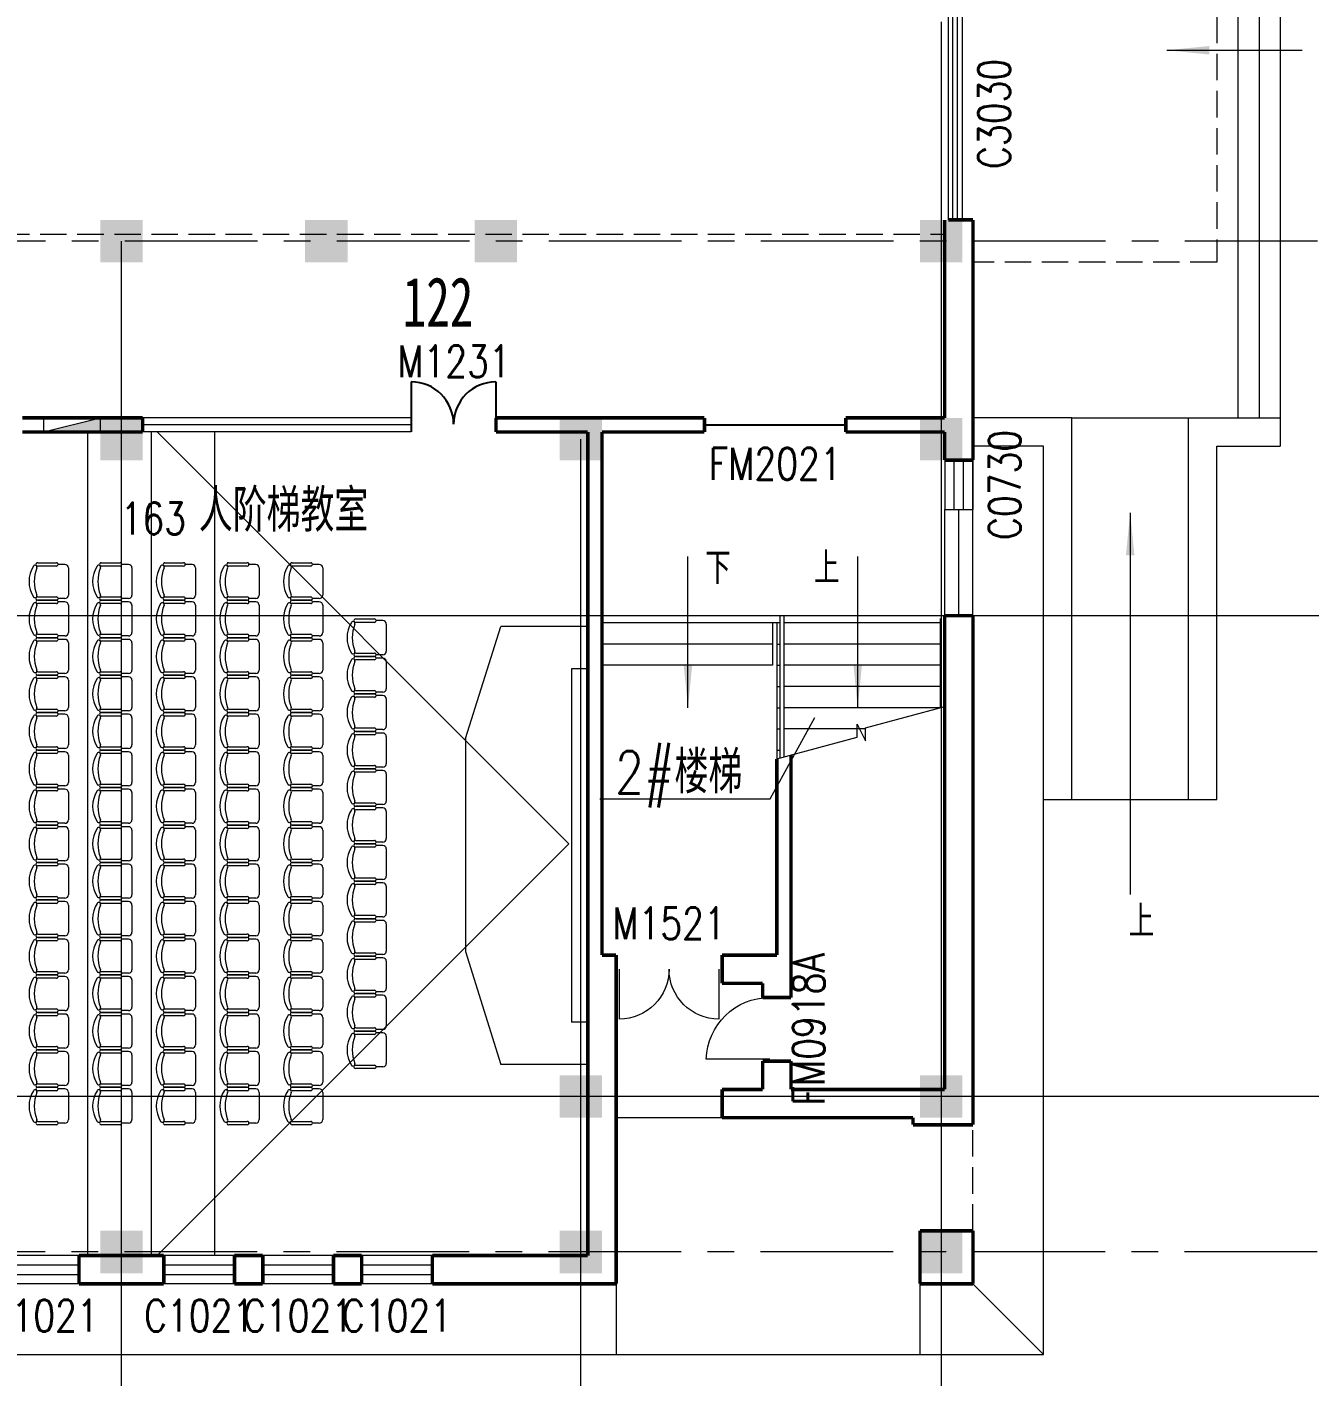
# Model space of a CAD drawing. Extents: x 2719331 to 3465925, y -270324 to -167476.
# Drawn here: x 2804148 to 2822290, y -237521 to -218437 of the extents above; entities that cross this region are included whole.
import ezdxf
from ezdxf.enums import TextEntityAlignment as Align

# ---------------------------------------------------------------- set-up
doc = ezdxf.new("R2010")
doc.units = 0
doc.header["$LTSCALE"] = 1500
doc.header["$MEASUREMENT"] = 0
doc.linetypes.add('CENTER', pattern=[2, 1.25, -0.25, 0.25, -0.25])
doc.linetypes.add('DASH', pattern=[0.35, 0.25, -0.1])
doc.layers.get('0').update_dxf_attribs({"linetype": 'CONTINUOUS', "lineweight": 0})
for name, color, linetype, lineweight in [('COLUMN', 7, 'CONTINUOUS', 5), ('DOTE', 7, 'CENTER', 5), ('LVTRY', 7, 'CONTINUOUS', 5), ('P-S-TEXT', 7, 'CONTINUOUS', 5), ('PUB_DIM', 250, 'CONTINUOUS', 5), ('PUB_TEXT', 7, 'CONTINUOUS', 5), ('STAIR', 7, 'CONTINUOUS', 5), ('U型玻璃', 7, 'CONTINUOUS', 5), ('WALL', 7, 'CONTINUOUS', 5), ('WINDOW', 7, 'CONTINUOUS', 5), ('WINDOW_TEXT', 7, 'CONTINUOUS', 5), ('我的', 7, 'CONTINUOUS', 5), ('散水', 7, 'CONTINUOUS', 5), ('消火栓', 7, 'CONTINUOUS', 5), ('看线', 7, 'CONTINUOUS', 5), ('虚线', 7, 'DASH', 5), ('防火卷帘名称', 7, 'CONTINUOUS', 5)]:
    doc.layers.add(name, color=color, linetype=linetype, lineweight=lineweight)
doc.layers.add('地面', color=250, linetype='CONTINUOUS')
doc.layers.add('防火门', color=10, linetype='CONTINUOUS')
doc.layers.get('防火门').off()
doc.styles.add('_SIMPLEX', font='SIMPLEX.shx', dxfattribs={"width": 0.6})
doc.styles.add('H1', font='romans.shx', dxfattribs={"width": 1.2, "bigfont": 'hztxt.shx'})
doc.styles.add('HZ4', font='SimSun.ttf', dxfattribs={"width": 0.7, "height": 700})
doc.styles.add('SIMPLEX', font='SIMPLEX.SHX', dxfattribs={"width": 0.6})
doc.styles.get("Standard").update_dxf_attribs({"font": 'SIMHEI.TTF', "height": 1.2})

# ---------------------------------------------------------------- blocks, each defined once
blk = doc.blocks.new('_ARROW')
blk.add_solid([(0, 0), (-1, 0.1), (-1, -0.1)])
blk = doc.blocks.new('_FZH')
blk.add_solid([(0.5, -0.5), (-0.5, -0.5), (0.5, 0.5), (-0.5, 0.5)])
blk = doc.blocks.new('M_C32CXI')
for p, q in [((-188.1173838503528, 275), (86.88261614964722, 274.9999999998981)), ((86.88261614964722, 225), (-188.1173838503528, 224.9999999998981)), ((211.8826161496472, 249.9999999999927), (111.8826161496545, 249.9999999999709)), ((261.8826161496545, 200), (261.8826161496472, -200)), ((-188.1173838503455, -225), (86.8826161496545, -225.0000000001019)), ((86.8826161496545, -275), (-188.1173838503455, -275.0000000001019)), ((211.8826161496545, -250), (111.8826161496545, -250.0000000000218))]:
    blk.add_line(p, q)
for centre, radius, start, end in [((110.9897590067703, 0), 425.8928571428326, 148.1092081981523, 211.8907918018478), ((-226.7826380876322, 210.1694915254229), 28.07203389830514, 338.7606894476903, 148.1092081981521), ((313.9659494829975, 0), 552.0833333333411, 158.7606894476899, 201.2393105523097), ((-188.1173838503637, 249.9999999999491), 25.00000000005045, 89.99999999997881, 270.0000000000211), ((86.88261614964722, 250), 25, 269.9999999999992, 90.0000000000008), ((211.8826161496545, 199.9999999999927), 50, 0, 90.00000000001087), ((-226.7826380876322, -210.1694915254229), 28.07203389830518, 211.8907918018478, 21.23931055230808), ((-188.1173838503528, -250.0000000000509), 25.00000000005045, 89.99999999997881, 270.0000000000211), ((86.8826161496545, -250), 25, 269.9999999999992, 90.0000000000008), ((211.8826161496472, -200.0000000000909), 50, 269.999999999989, 0)]:
    blk.add_arc(centre, radius, start, end)
at = {"width": 0.8, "flags": 9}
for tag in ['YSIZE', 'XSIZE']:
    blk.add_attdef(tag, (0, 0), '', height=0.5, dxfattribs=at)
blk = doc.blocks.new('M_A3PTU')
for p, q in [((-0.5000000000004998, 0), (-0.4985246395404139, -0.498188458874007)), ((0.5000000000004998, 0), (0.4985246819843139, -0.498188458874007))]:
    blk.add_line(p, q)
for centre, radius, start, end in [((-0.4975261542617864, -0.0006628649678876742), 0.4975265958363316, 269.885013120398, 0.0763363739766781), ((0.497526154377886, -0.0006628649367788874), 0.4975265959523897, 179.9236636296237, 270.1149917541071)]:
    blk.add_arc(centre, radius, start, end)
blk = doc.blocks.new('_WBLK')
for p, q in [((-0.5, 0.5), (0.5, 0.5)), ((0.5, 0.1666666666666666), (-0.5, 0.1666666666666666)), ((0.5, -0.1666666666666667), (-0.5, -0.1666666666666667)), ((-0.4999999999999999, -0.5), (0.5, -0.5))]:
    blk.add_line(p, q)
at = {"layer": 'WINDOW_TEXT', "style": 'SIMPLEX', "flags": 9}
blk.add_attdef('A', text='', height=1, dxfattribs=at).set_placement((0, 1.5), align=Align.MIDDLE)
blk = doc.blocks.new('A$C68C06AB7')
at = {"layer": '消火栓'}
blk.add_hatch(color=256, dxfattribs=at).paths.add_polyline_path([(800.0000000002328, 199.9993518977426), (-2.328306436538696e-10, 199.9993518977717), (800, -0.0006481021700892597)])
blk.add_line((0, 199.9993518977426), (800, -0.0006481022574007511), dxfattribs=at)
blk.add_lwpolyline([(0, 199.9993518977426), (0, -0.0006481022574007511), (800, -0.0006481022574007511), (800, 199.9993518977426)], close=True, dxfattribs=at)
blk = doc.blocks.new('M_A2ZXL')
blk.add_line((-0.471674735232727, 0), (-0.471674735232727, -0.9995987591916273))
blk.add_arc((-0.5000000000003999, 0), 1.0000000000008, 271.6231352199475, 0)
blk = doc.blocks.new('_DBLK1')
for p, q in [((-0.47, 0), (-0.47, -0.47)), ((0.4699999999999999, 0), (0.4699999999999999, -0.47))]:
    blk.add_line(p, q)
for centre, start, end in [((-0.47, 0), 270, 0), ((0.4699999999999999, 0), 180, 270)]:
    blk.add_arc(centre, 0.47, start, end)
at = {"layer": 'WINDOW_TEXT', "style": 'SIMPLEX', "flags": 9}
blk.add_attdef('A', text='', height=1, dxfattribs=at).set_placement((0, 1.5), align=Align.MIDDLE)

msp = doc.modelspace()

# ---------------------------------------------------------------- linework, layer by layer
at = {"lineweight": 25}
for p, q in [((2809584.375848033, -223457.3010127051), (2809584.375848033, -224166.2847268047)), ((2810784.375848032, -223457.3010127051), (2810784.375848032, -224166.2847268055))]:
    msp.add_line(p, q, dxfattribs=at)
for centre, start, end in [((2809584.375848033, -224057.3010127048), 0, 90), ((2810784.375848032, -224057.3010127048), 90, 180)]:
    msp.add_arc(centre, 599.9999999996998, start, end, dxfattribs=at)
at = {"layer": 'DOTE', "lineweight": 0}
for p, q in [((2825409.382564278, -221466.2847268204), (2755051.25786573, -221466.2847268204)), ((2825404.680422112, -235766.2847268204), (2755051.25786573, -235766.2847268204))]:
    msp.add_line(p, q, dxfattribs=at)
at = {"layer": 'LVTRY', "lineweight": 0}
for p, q in [((2805007.474630164, -235816.2847268268), (2805007.474630163, -224166.2847268028)), ((2805907.474630164, -235816.2847268283), (2805907.474630163, -224166.2847268038)), ((2811816.618279892, -229991.284726816), (2805991.61827988, -224166.2847268038)), ((2806807.474630144, -235816.2847268297), (2806807.474630142, -224166.2847268046)), ((2811816.618279892, -229991.284726816), (2805991.618279879, -235816.2847268283))]:
    msp.add_line(p, q, dxfattribs=at)
at = {"layer": 'PUB_DIM', "lineweight": 0}
for points in [[(2820277.344608604, -218766.2763879319), (2822192.498953864, -218766.2763879319)], [(2820277.365198796, -218766.6208452653), (2822192.519544057, -218766.6208452653)], [(2819759.221626675, -225309.5173659004), (2819759.221631808, -230709.5173659002)], [(2813501.280233447, -228066.2663811188), (2813501.280233447, -225929.1775485824)], [(2815903.601071986, -228066.2663811188), (2815903.601071986, -225929.1775485824)]]:
    msp.add_lwpolyline(points, dxfattribs=at)
at = {"layer": 'STAIR', "lineweight": 0}
for p, q in [((2821284.049229042, -214166.2847268123), (2821284.049229041, -223966.2857837445)), ((2821584.049229042, -214166.2847268123), (2821584.049229041, -223966.2857837445)), ((2821884.049229042, -214166.2650316408), (2821884.049229041, -223966.2857837445)), ((2818534.394034575, -223966.285783744), (2818534.394034575, -223966.2857837441)), ((2818934.394034574, -223966.2857837441), (2820584.049229041, -223966.2857837442)), ((2814759.393686366, -226866.2847268545), (2812284.04922906, -226866.2847268545)), ((2814699.393686366, -226866.2847268545), (2814699.393686366, -227466.2847268545)), ((2814799.393686366, -226866.2847268544), (2814759.393686367, -226866.2847268544)), ((2814759.393686366, -226866.2847268545), (2814759.393686366, -228790.1147253733)), ((2814859.393686366, -226766.2847268544), (2814799.393686366, -226766.2847268544)), ((2814799.393686424, -226766.2847268544), (2814799.393686424, -228779.396757676)), ((2814859.393686424, -226766.2847268544), (2814859.393686423, -228763.31980613)), ((2817074.393686366, -226866.2847268544), (2814859.393686366, -226866.2847268544)), ((2817074.393686366, -228066.2847268546), (2817074.393686366, -226806.2847268544)), ((2817134.393686366, -226806.2847268544), (2817134.393686366, -228153.7353933498)), ((2814699.393686366, -227166.2847268545), (2812284.04922906, -227166.2847268545)), ((2814759.393686366, -227166.2847268544), (2814799.393686366, -227166.2847268544)), ((2817074.393686366, -227166.2847268544), (2814859.393686366, -227166.2847268544)), ((2814699.393686366, -227466.2847268545), (2812284.04922906, -227466.2847268545)), ((2814759.393686366, -227466.2847268544), (2814799.393686366, -227466.2847268544)), ((2817074.393686366, -227466.2847268544), (2814859.393686366, -227466.2847268544)), ((2814759.393686366, -227766.2847268544), (2814799.393686366, -227766.2847268544)), ((2817074.393686366, -227766.2847268544), (2814859.393686366, -227766.2847268544)), ((2814759.393686366, -228066.2847268544), (2814799.393686366, -228066.2847268544)), ((2817074.393686366, -228066.2847268544), (2814859.393686366, -228066.2847268544)), ((2816014.338123338, -228350.3257589), (2817134.393686366, -228050.2077753085)), ((2814759.393686366, -228366.2847268544), (2814799.393686366, -228366.2847268544)), ((2816014.192135205, -228366.2847268544), (2814859.393686366, -228366.2847268544)), ((2815895.331153905, -228485.7411982942), (2815897.040017101, -228298.9335973072)), ((2815897.040017101, -228298.9335973072), (2816012.629260142, -228537.1333598872)), ((2816012.629260142, -228537.1333598872), (2816014.338123338, -228350.3257589)), ((2814759.393686366, -228790.1147253735), (2815895.331153905, -228485.7411982942)), ((2814759.393686366, -228666.2847268544), (2814799.393686366, -228666.2847268544)), ((2818934.394034574, -229366.2857837441), (2820584.049229041, -229366.2857837442))]:
    msp.add_line(p, q, dxfattribs=at)
at = {"layer": 'U型玻璃', "lineweight": 0}
for p, q in [((2809584.375848032, -223966.2847268049), (2805784.049228977, -223966.2847268049)), ((2809584.375846857, -223966.2847267966), (2809584.375846858, -224166.2847267962)), ((2809584.375848032, -224066.2847268049), (2805784.049228977, -224066.2847268049)), ((2809584.375848033, -224166.2847268047), (2805784.049228977, -224166.2847268023))]:
    msp.add_line(p, q, dxfattribs=at)
at = {"layer": 'WALL', "lineweight": 0}
for p, q in [((2810354.238286223, -228502.904732985), (2810854.238286223, -226916.2847268208)), ((2812084.049229221, -226916.2847268208), (2810854.238286223, -226916.2847268208)), ((2812084.049229059, -227516.2847268204), (2811854.23828606, -227516.2847268204)), ((2811854.238286061, -227516.2847268204), (2811854.238286061, -232516.2847268204)), ((2814663.793686367, -229356.7479576399), (2815298.725230474, -228207.04)), ((2810354.238286223, -228502.904732985), (2810354.238286223, -231516.2847268208)), ((2812253.647449355, -229356.7479576399), (2814663.793686367, -229356.7479576399)), ((2810354.238286223, -231516.2847268208), (2810854.238286223, -233116.2847268206)), ((2812084.049229058, -232516.2847268204), (2811854.23828606, -232516.2847268204)), ((2812084.04922922, -233116.2847268208), (2810854.238286223, -233116.2847268206)), ((2813984.04922914, -233866.284726848), (2812484.049229141, -233866.284726848)), ((2812484.049229138, -236216.2847268389), (2812484.049229136, -237216.2847268389)), ((2816784.250036667, -236216.2847268453), (2816784.250036666, -237216.2847268453)), ((2812484.049229136, -237216.2847268389), (2816784.250036666, -237216.2847268449))]:
    msp.add_line(p, q, dxfattribs=at)
at = {"layer": 'WALL', "lineweight": 0, "const_width": 50}
for points in [[(2817134.393686338, -223966.2847268542), (2817134.393686338, -221166.2856594466)], [(2817384.049226595, -221166.3034149433), (2817184.049226595, -221166.3034149414)], [(2817187.049226595, -221166.3034149414), (2817534.393706175, -221166.2846666463)], [(2817187.049226595, -221166.3034149414), (2817187.049226595, -221166.3034149414)], [(2817384.049226596, -221166.3034149433), (2817384.049226595, -221166.304421993)], [(2817534.394033997, -224564.6500000454), (2817534.39403826, -221166.2846666463)], [(2805784.049228977, -223966.2847268049), (2804084.049228988, -223966.2847268049)], [(2805784.049228977, -223966.2847267922), (2805784.049228976, -224166.28472678)], [(2810784.375846857, -223966.2847267962), (2810784.375846858, -224166.2847267962)], [(2813735.221457672, -223966.2847268049), (2810784.375848032, -223966.2847268049)], [(2813735.221457672, -224166.2847268543), (2813735.221457672, -223966.2847268543)], [(2815735.221457672, -224166.2847268543), (2815735.221457672, -223966.2847268543)], [(2817134.393686365, -223966.2847268051), (2815735.221457672, -223966.2847268051)], [(2805784.049228977, -224166.2847268023), (2804084.049228987, -224166.2847268012)], [(2812084.04922898, -224166.2847268069), (2810784.375848032, -224166.2847268055)], [(2812084.049229061, -224166.2847268127), (2812084.049229057, -235816.2847268247)], [(2813735.221457672, -224166.2847268081), (2812284.049228979, -224166.284726807)], [(2812284.049229061, -224166.2847268127), (2812284.049229058, -231566.284726847)], [(2817134.393686366, -224166.2847268105), (2815735.221457672, -224166.2847268095)], [(2817134.393686531, -224564.6500000453), (2817134.393686531, -224164.6500000453)], [(2817134.393686338, -224564.6500000453), (2817134.393686338, -224166.2847268542)], [(2817134.393686531, -224564.6500000453), (2817534.394033912, -224564.6500000454)], [(2817134.393686339, -233466.2847268498), (2817134.393686339, -226764.6500000453)], [(2817134.393686531, -226764.6500000453), (2817534.394031025, -226764.6500000454)], [(2817534.394022202, -233966.2846384388), (2817534.394031237, -226764.6500000454)], [(2814759.393686368, -228790.1147253732), (2814759.393686367, -231566.2847268485)], [(2814959.393686367, -228736.5248868869), (2814959.393686367, -232166.2847268486)], [(2812284.049228978, -231566.284726847), (2812484.049229142, -231566.2847268471)], [(2812484.049229142, -231966.2847268471), (2812484.049229142, -231566.2847268471)], [(2813984.049229142, -231966.284726848), (2813984.049229142, -231566.284726848)], [(2813984.049229142, -231566.284726848), (2814759.393686368, -231566.2847268485)], [(2812484.049229142, -231966.2847268471), (2812484.049229138, -236216.2847268386)], [(2813984.049229142, -231966.284726848), (2814559.393686367, -231966.2847268485)], [(2814559.393686367, -231966.2847268484), (2814559.393686367, -232166.2847268484)], [(2814559.393686367, -232166.2847268484), (2814959.393686367, -232166.2847268486)], [(2814559.393686367, -233066.2847268484), (2814959.393686367, -233066.2847268484)], [(2814559.393686367, -233466.2847268485), (2814559.393686367, -233066.2847268484)], [(2814959.393686367, -233466.2847268485), (2814959.393686367, -233066.2847268484)], [(2813984.049229141, -233466.284726848), (2814559.393686367, -233466.2847268485)], [(2813984.049229141, -233466.284726848), (2813984.04922914, -233866.284726848)], [(2814959.393686367, -233466.2847268485), (2817134.393686339, -233466.2847268498)], [(2816784.250037077, -233466.2847268539), (2817134.393686339, -233466.2847268545)], [(2813984.04922914, -233866.284726848), (2816685.232003506, -233866.2847268496)], [(2816685.232003506, -233866.2847268496), (2816685.232003506, -233966.2846384388)], [(2816686.213970341, -233966.2846384388), (2817534.394022202, -233966.2846384388)], [(2816784.250037074, -235466.2846826419), (2816784.250037072, -236216.2847268453)], [(2817534.394019767, -235466.2846826431), (2816784.250036668, -235466.284682642)], [(2817534.394018451, -236216.2847268466), (2817534.394019767, -235466.2846826431)], [(2804884.04922899, -235816.2847268254), (2806084.04922899, -235816.2847268296)], [(2804884.049228989, -236216.2847268243), (2804884.04922899, -235816.2847268487)], [(2806084.049228989, -236216.2847267999), (2806084.04922899, -235816.2847268322)], [(2807084.04922899, -235816.2847268312), (2807484.04922899, -235816.2847268319)], [(2807084.049228989, -236216.2847268016), (2807084.04922899, -235816.2847268316)], [(2807084.04922899, -235816.2847268316), (2807484.04922899, -235816.2847268314)], [(2807484.049228989, -236216.284726802), (2807484.04922899, -235816.2847268314)], [(2808484.04922899, -235816.2847268335), (2808884.04922899, -235816.2847268341)], [(2808484.049228989, -236216.2847268037), (2808484.04922899, -235816.2847268309)], [(2808484.04922899, -235816.2847268309), (2808884.04922899, -235816.2847268307)], [(2808884.049228989, -236216.2847268041), (2808884.04922899, -235816.2847268307)], [(2809884.04922899, -235816.2847268357), (2812084.049228976, -235816.2847268379)], [(2809884.049228989, -236216.2847268056), (2809884.04922899, -235816.2847268301)], [(2806084.049228989, -236216.2847268301), (2804884.049228989, -236216.2847268259)], [(2807484.049228989, -236216.2847268324), (2807084.049228989, -236216.2847268317)], [(2807484.049228989, -236216.284726802), (2807084.049228989, -236216.2847268016)], [(2808884.049228989, -236216.2847268345), (2808484.049228989, -236216.2847268339)], [(2808884.049228989, -236216.2847268041), (2808484.049228989, -236216.2847268035)], [(2812484.049228976, -236216.2847268389), (2809884.049228989, -236216.2847268361)], [(2817534.393686366, -236216.2847268465), (2816784.250036668, -236216.2847268453)]]:
    msp.add_lwpolyline(points, dxfattribs=at)
at = {"layer": 'WINDOW', "lineweight": 0}
for p, q in [((2817134.393686531, -225264.6500000453), (2817534.394032991, -225264.6500000454)), ((2817134.393686531, -226764.6500000454), (2817134.393686531, -225264.6500000453)), ((2817334.394031025, -226764.6500000454), (2817334.394032991, -225264.6500000454)), ((2817534.394031025, -226764.6500000454), (2817534.394032991, -225264.6500000454))]:
    msp.add_line(p, q, dxfattribs=at)
at = {"layer": '我的', "lineweight": 0}
for p, q in [((2817085.309394803, -218366.3024078937), (2817085.162688602, -247508.0921445693)), ((2805484.052486286, -247508.0921411755), (2805484.052486286, -221466.2663810921)), ((2811984.052486286, -247508.0921411755), (2811984.052486286, -224266.2847268204)), ((2825504.680422112, -226766.3030725582), (2749051.257865731, -226766.2798909946)), ((2825404.680422112, -233566.2847268204), (2749051.257865732, -233566.2847268204))]:
    msp.add_line(p, q, dxfattribs=at)
at = {"layer": '我的', "lineweight": 25}
msp.add_line((2813735.221457672, -224066.2847265398), (2815735.221457672, -224066.2847268543), dxfattribs=at)
at = {"layer": '散水', "lineweight": 0}
msp.add_line((2817534.394018451, -236216.2847268466), (2818534.394017134, -237216.284726848), dxfattribs=at)
for points in [[(2816784.250036666, -237216.2847268453), (2818534.394017134, -237216.284726848), (2818534.394034575, -229366.285783744)], [(2781284.049229338, -241616.284726818), (2781284.049229338, -240616.2847268177), (2781284.049229338, -240616.2847268179), (2781284.049229345, -235016.2847267934), (2784534.049228125, -235016.2847267935), (2784534.049228133, -237216.2847267961), (2812484.049229136, -237216.2847268389)]]:
    msp.add_lwpolyline(points, dxfattribs=at)
at = {"layer": '看线', "lineweight": 0}
for p, q in [((2817534.394034574, -229366.285783744), (2817534.394034575, -223966.2857837441)), ((2818934.394034575, -223966.2857837444), (2817534.394034747, -223966.2857837444)), ((2818934.394034574, -223966.2857837441), (2818534.394034575, -223966.2857837441)), ((2818934.394034574, -229366.285783744), (2818934.394034575, -223966.2857837444)), ((2820584.049229042, -223966.2857837444), (2821884.04922904, -223966.2857837445)), ((2820584.049229041, -229366.2857837442), (2820584.049229042, -223966.2857837444)), ((2821884.04922904, -223966.2857837445), (2821884.04922904, -224366.2857837444)), ((2818534.394034575, -224366.2857837444), (2817534.394034246, -224366.2857837445)), ((2818534.394034574, -229366.285783744), (2818534.394034575, -224366.2857837444)), ((2820984.049228251, -224366.2857837444), (2821884.04922904, -224366.2857837444)), ((2820984.049229041, -229366.2857837442), (2820984.049228251, -224366.2857837444)), ((2818534.394034574, -229366.285783744), (2818934.394034574, -229366.2857837441)), ((2820584.049229041, -229366.2857837442), (2820984.049229041, -229366.2857837442))]:
    msp.add_line(p, q, dxfattribs=at)
at = {"layer": '虚线', "lineweight": 0}
for p, q in [((2820984.049229041, -213566.2669921194), (2820984.049229041, -221766.2664119792)), ((2803284.049229, -221366.2843743035), (2817134.393686339, -221366.2843743036)), ((2820984.049229041, -221766.2664119792), (2817534.393705781, -221766.2758830648)), ((2817534.394019767, -235466.2846826431), (2817534.394022202, -233966.2846384388))]:
    msp.add_line(p, q, dxfattribs=at)

# ---------------------------------------------------------------- block references
at = {"layer": 'COLUMN', "lineweight": 0, "xscale": 600, "yscale": 600, "zscale": 600, "rotation": 359.9999999999999}
for p in [(2805484.049228994, -221466.2847268125), (2811984.049228978, -224266.2847268071), (2811984.049228977, -224266.2847268211), (2811984.049228978, -233566.2847268358), (2811984.049228978, -235766.2847268358), (2817085.232003506, -235766.2846826422)]:
    msp.add_blockref('_FZH', p, dxfattribs=at)
at = {"layer": 'COLUMN', "lineweight": 0, "yscale": 600, "zscale": 600}
for p, xscale in [((2808384.041640605, -221466.2847268204), 600), ((2810784.049228989, -221466.2847268204), 600), ((2817084.393706175, -221466.2857835466), -600), ((2805484.049228977, -224266.2847267922), -600), ((2817084.393706175, -224266.2857835467), -600), ((2817085.232874738, -233566.2847268204), 600), ((2805484.049228978, -235766.284726812), -600)]:
    msp.add_blockref('_FZH', p, dxfattribs=dict(at, xscale=xscale))
at = {"layer": 'LVTRY', "lineweight": 0, "xscale": 0.9636363636363636, "yscale": 0.9636363636363636, "zscale": 0.9636363636363636, "rotation": 1.381295078317635e-10}
for p in [(2804480.498343127, -226281.2847268159), (2805380.498343127, -226281.284726816), (2806280.498343126, -226281.2847268162), (2807180.498343127, -226281.2847268161), (2808080.498343127, -226281.2847268161), (2804480.498343127, -226811.2847268159), (2805380.498343127, -226811.284726816), (2806280.498343126, -226811.2847268162), (2807180.498343127, -226811.2847268161), (2808080.498343127, -226811.2847268161), (2808980.498343127, -227076.2847268161), (2804480.498343127, -227341.2847268159), (2805380.498343127, -227341.284726816), (2806280.498343126, -227341.2847268162), (2807180.498343127, -227341.2847268161), (2808080.498343127, -227341.2847268161), (2808980.498343127, -227606.2847268161), (2804480.498343127, -227871.284726816), (2805380.498343128, -227871.284726816), (2806280.498343127, -227871.2847268163), (2807180.498343127, -227871.2847268162), (2808080.498343127, -227871.2847268162), (2808980.498343128, -228136.2847268166), (2804480.498343128, -228401.2847268165), (2805380.498343128, -228401.2847268165), (2806280.498343128, -228401.2847268168), (2807180.498343128, -228401.2847268166), (2808080.498343128, -228401.2847268165), (2808980.498343127, -228666.2847268167), (2804480.498343128, -228931.2847268165), (2805380.498343128, -228931.2847268165), (2806280.498343127, -228931.2847268169), (2807180.498343127, -228931.2847268168), (2808080.498343127, -228931.2847268167), (2808980.498343132, -229196.2847268165), (2804480.498343132, -229461.2847268162), (2805380.498343132, -229461.2847268162), (2806280.498343132, -229461.2847268168), (2807180.498343132, -229461.2847268166), (2808080.498343132, -229461.2847268165), (2808980.498343127, -229726.2847268165), (2804480.498343128, -229991.2847268162), (2805380.498343128, -229991.2847268163), (2806280.498343127, -229991.2847268168), (2807180.498343127, -229991.2847268167), (2808080.498343127, -229991.2847268166), (2808980.498343135, -230256.2847268163), (2804480.498343135, -230521.2847268163), (2805380.498343136, -230521.2847268162), (2806280.498343135, -230521.2847268167), (2807180.498343135, -230521.2847268165), (2808080.498343135, -230521.2847268165), (2808980.498343127, -230786.2847268166), (2804480.498343128, -231051.2847268163), (2805380.498343128, -231051.2847268163), (2806280.498343127, -231051.2847268168), (2807180.498343127, -231051.2847268166), (2808080.498343127, -231051.2847268166), (2808980.498343127, -231316.2847268166), (2804480.498343128, -231581.2847268163), (2805380.498343128, -231581.2847268163), (2806280.498343127, -231581.2847268168), (2807180.498343127, -231581.2847268167), (2808080.498343127, -231581.2847268167), (2808980.49834314, -231846.2847268166), (2804480.49834314, -232111.2847268163), (2805380.498343141, -232111.2847268163), (2806280.498343139, -232111.2847268168), (2807180.498343139, -232111.2847268166), (2808080.498343139, -232111.2847268166), (2808980.498343136, -232376.2847268163), (2804480.498343136, -232641.2847268162), (2805380.498343136, -232641.2847268163), (2806280.498343135, -232641.2847268167), (2807180.498343136, -232641.2847268166), (2808080.498343135, -232641.2847268165), (2808980.498343136, -232906.2847268163), (2804480.498343128, -233171.2847268163), (2805380.498343129, -233171.2847268165), (2806280.498343127, -233171.2847268168), (2807180.498343127, -233171.2847268167), (2808080.498343127, -233171.2847268166), (2804480.498343129, -233701.2847268163), (2805380.498343129, -233701.2847268163), (2806280.498343127, -233701.2847268168), (2807180.498343128, -233701.2847268166), (2808080.498343128, -233701.2847268166)]:
    msp.add_blockref('M_C32CXI', p, dxfattribs=at)
at = {"layer": 'PUB_DIM', "lineweight": 0, "yscale": 600, "zscale": 600}
for p, xscale, rotation in [((2820277.344608604, -218766.276387932), 600, 180), ((2820277.365198796, -218766.6208452655), 600, 180), ((2819759.221626675, -225309.5173659004), -600, 270), ((2813501.280233447, -228066.2663811188), 600, 270), ((2815903.601071986, -228066.2663811188), 600, 270)]:
    msp.add_blockref('_ARROW', p, dxfattribs=dict(at, xscale=xscale, rotation=rotation))
at = {"layer": 'WINDOW', "lineweight": 0}
ref = msp.add_blockref('_WBLK', (2817284.049226609, -219666.3034149424), dxfattribs=dict(at, xscale=3000, yscale=200, zscale=3000, rotation=269.999999999))
ref.add_attrib('A', 'C3030', dxfattribs={"layer": 'WINDOW_TEXT', "height": 450, "rotation": 89.99999999900002, "style": '_SIMPLEX', "width": 0.8, "flags": 8}).set_placement((2817834.049226609, -219666.3034149475), align=Align.MIDDLE)
ref = msp.add_blockref('_WBLK', (2817334.393859761, -224914.6500000454), dxfattribs=dict(at, xscale=700, yscale=400.0003473805263, zscale=700, rotation=269.999999925))
ref.add_attrib('A', 'C0730', dxfattribs={"layer": 'WINDOW_TEXT', "height": 450, "rotation": 89.99999992500003, "style": '_SIMPLEX', "width": 0.8, "flags": 8}).set_placement((2817984.394033451, -224914.6500009009), align=Align.MIDDLE)
ref = msp.add_blockref('_DBLK1', (2813234.049229142, -231766.2847268475), dxfattribs=dict(at, xscale=1500, yscale=-1500, zscale=1500, rotation=180))
ref.add_attrib('A', 'M1521', dxfattribs={"layer": 'WINDOW_TEXT', "height": 450, "style": '_SIMPLEX', "width": 0.8, "flags": 8}).set_placement((2813234.049229142, -231116.2847268475), align=Align.MIDDLE)
ref = msp.add_blockref('M_A2ZXL', (2814659.393686367, -232616.2847268486), dxfattribs=dict(at, xscale=-900, yscale=900, zscale=900, rotation=270))
ref.add_attrib('A', 'FM0918A', dxfattribs={"layer": 'WINDOW_TEXT', "height": 450, "rotation": 90, "style": '_SIMPLEX', "width": 0.8, "flags": 8}).set_placement((2815209.393686367, -232616.2847268486), align=Align.MIDDLE)
ref = msp.add_blockref('_WBLK', (2804384.04922899, -236016.2847268376), dxfattribs=dict(at, xscale=1000, yscale=399.9999999678111, zscale=1000, rotation=180))
ref.add_attrib('A', 'C1021', dxfattribs={"layer": 'WINDOW_TEXT', "height": 450, "style": '_SIMPLEX', "width": 0.8, "flags": 8}).set_placement((2804384.049228988, -236666.2847268216), align=Align.MIDDLE)
ref = msp.add_blockref('_WBLK', (2806584.04922899, -236016.2847268158), dxfattribs=dict(at, xscale=1000, yscale=399.9999999678111, zscale=1000, rotation=180))
ref.add_attrib('A', 'C1021', dxfattribs={"layer": 'WINDOW_TEXT', "height": 450, "style": '_SIMPLEX', "width": 0.8, "flags": 8}).set_placement((2806584.049228988, -236666.2847267997), align=Align.MIDDLE)
ref = msp.add_blockref('_WBLK', (2807984.04922899, -236016.2847268179), dxfattribs=dict(at, xscale=1000, yscale=399.9999999678111, zscale=1000, rotation=180))
ref.add_attrib('A', 'C1021', dxfattribs={"layer": 'WINDOW_TEXT', "height": 450, "style": '_SIMPLEX', "width": 0.8, "flags": 8}).set_placement((2807984.049228988, -236666.2847268018), align=Align.MIDDLE)
ref = msp.add_blockref('_WBLK', (2809384.04922899, -236016.284726819), dxfattribs=dict(at, xscale=1000, yscale=399.9999999678111, zscale=1000, rotation=180))
ref.add_attrib('A', 'C1021', dxfattribs={"layer": 'WINDOW_TEXT', "height": 450, "style": '_SIMPLEX', "width": 0.8, "flags": 8}).set_placement((2809384.049228988, -236666.284726803), align=Align.MIDDLE)
at = {"layer": '消火栓', "lineweight": 0, "xscale": -1, "rotation": 180}
msp.add_blockref('A$C68C06AB7', (2804384.049228977, -223966.2853749046), dxfattribs=at)
at = {"layer": '防火门'}
ref = msp.add_blockref('M_A3PTU', (2814735.221457672, -224066.2847268543), dxfattribs=dict(at, xscale=2000, yscale=-2000, zscale=2000))
ref.add_attrib('A', 'FM2021', dxfattribs={"layer": 'WINDOW_TEXT', "height": 450, "style": '_SIMPLEX', "width": 0.8, "flags": 8}).set_placement((2814735.221457672, -224616.2847268543, -360295.3624779622), align=Align.MIDDLE)

# ---------------------------------------------------------------- texts
at = {"layer": 'P-S-TEXT', "lineweight": 0, "style": 'H1', "width": 0.8}
for s, rotation, p in [('下', 359.9999999999603, (2813746.379926336, -226315.9607672913)), ('上', 359.9999999999603, (2815285.797497202, -226315.9607672913)), ('上', 359.9999999999602, (2819738.738892307, -231314.1902283139))]:
    msp.add_text(s, height=450, rotation=rotation, dxfattribs=at).set_placement(p)
at = {"layer": 'PUB_TEXT', "lineweight": 0, "style": 'H1', "width": 0.8}
for s, height, p in [('人阶梯教室', 600, (2806578.538741126, -225576.6242800551)), ('163', 450, (2805472.216700246, -225614.6675114958)), ('2#楼梯', 600, (2812467.729011348, -229279.5614457633))]:
    msp.add_text(s, height=height, dxfattribs=at).set_placement(p)
at = {"layer": '地面', "lineweight": 25, "insert": (2809463.90391744, -221976.6512267212), "char_height": 700, "width": 2451.470000000205, "attachment_point": 1, "style": 'HZ4'}
msp.add_mtext('{\\C0;122}', dxfattribs=at)
at = {"layer": '防火卷帘名称', "lineweight": 0, "style": '_SIMPLEX', "width": 0.8}
msp.add_text('M1231', height=450, dxfattribs=at).set_placement((2809388.501541783, -223392.0299828181))

doc.saveas('drawing.dxf')
